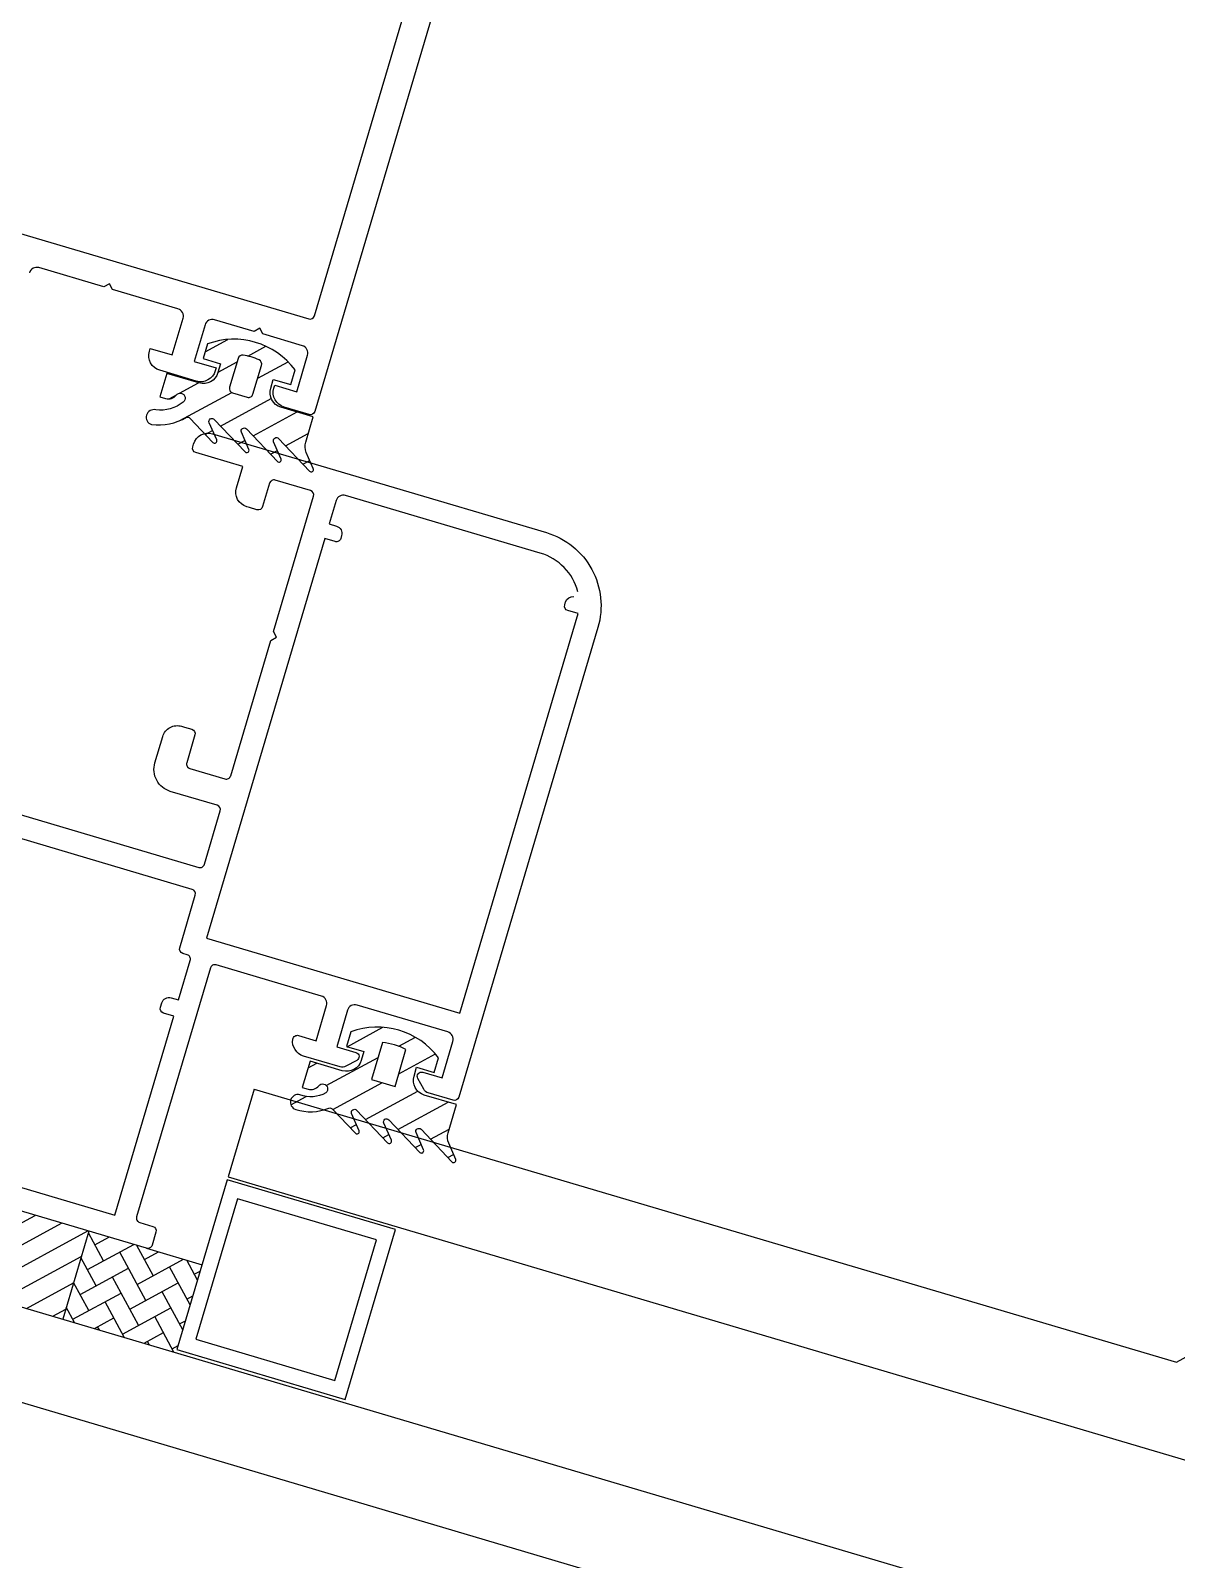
# Model space of a CAD drawing. Header units: millimetres. Extents: x 62878 to 70819, y -67946 to -61850.
# Drawn here: x 67146.35 to 67153.85, y -67059.01 to -67049 of the extents above; entities that cross this region are included whole.
import ezdxf

# ---------------------------------------------------------------- set-up
doc = ezdxf.new("R2010")
doc.units = ezdxf.units.MM
doc.layers.add('DOGRAMA', color=171, linetype='Continuous', lineweight=0)
doc.layers.add('DOĞRAMA-yeni', color=40, linetype='Continuous')
pattern_1 = [(28.49895813237898, (67042.62976604298, -67011.93218804909), (-0.075746416285702, 0.1395135940325284), [])]

# ---------------------------------------------------------------- blocks, each defined once
blk = doc.blocks.new('SPANDREL 96')
at = {"layer": 'DOĞRAMA-yeni', "color": 122, "lineweight": -2}
for p, q in [((46168.09042731566, 27267.56139388669), (46155.66801646232, 27274.3203663375)), ((46174.13256305647, 27269.3453769835), (46168.09042731568, 27267.56139388669)), ((46174.13256305647, 27269.34537698348), (46174.30246620854, 27268.76993548437)), ((46174.30246620854, 27268.76993548439), (46168.02197479446, 27266.91557619772)), ((46177.02076404241, 27268.32131884804), (46084.94526385426, 27241.10294336062)), ((46177.09476027798, 27267.71756015691), (46085.22044727582, 27240.55859141781))]:
    blk.add_line(p, q, dxfattribs=at)
for points in [[(46174.63660907429, 27267.63823386944), (46173.53367953432, 27267.31258616127), (46173.20520010696, 27268.42510639293), (46174.30812964695, 27268.75075410108)], [(46174.51238496577, 27267.70582359393), (46173.60126925881, 27267.43681026981), (46173.32942421549, 27268.35751666841), (46174.24053992245, 27268.62652999253)]]:
    blk.add_lwpolyline(points, close=True, dxfattribs=at)

msp = doc.modelspace()

# ---------------------------------------------------------------- hatches: boundary and pattern name
at = {"layer": 'DOGRAMA', "lineweight": -2}
h = msp.add_hatch(dxfattribs=at)
h.set_pattern_fill('ANSI31', color=256, scale=0.05, angle=343.5027534101681, style=0)
h.set_pattern_definition(pattern_1)
edge = h.paths.add_edge_path()
edge.add_arc((67148.24533224595, -67051.71974915873), 0.09999999974580966, 163.4989577821564, 203.4989577810826, ccw=False)
edge.add_line((67148.14945078935, -67051.69134588023), (67148.19861060905, -67051.52539618955))
edge.add_line((67148.19861060905, -67051.52539618955), (67147.9876714038, -67051.4629089778))
edge.add_arc((67148.01607468189, -67051.36702752115), 0.099999999682756, 163.4989580154679, 253.4989580154679, ccw=False)
edge.add_line((67147.92019322523, -67051.33862424306), (67147.93723519167, -67051.2810953689))
edge.add_line((67147.93723519167, -67051.2810953689), (67148.05229294038, -67051.31517930221))
edge.add_line((67148.05229294038, -67051.31517930221), (67148.08069621839, -67051.21929784524))
edge.add_arc((67147.67943873518, -67051.51761383995), 0.5000000005296562, 36.62906052805896, 110.3688558188233)
edge.add_line((67147.50540747556, -67051.04887817756), (67147.47700419853, -67051.14475963454))
edge.add_line((67147.47700419853, -67051.14475963454), (67147.59206194631, -67051.17884356783))
edge.add_line((67147.59206194631, -67051.17884356783), (67147.57501997895, -67051.23637244198))
edge.add_arc((67147.47913852209, -67051.20796916436), 0.09999999974582915, 253.49895830680612, 343.49895830443796, ccw=False)
edge.add_line((67147.45073524446, -67051.30385062123), (67147.23979603921, -67051.24136340946))
edge.add_line((67147.23979603921, -67051.24136340946), (67147.19449990997, -67051.39427036826))
edge.add_line((67147.19449990997, -67051.39427036826), (67147.23235332893, -67051.40548381033))
edge.add_arc((67147.25081545927, -67051.34316086359), 0.06499999959636212, 253.4989583545557, 321.9082938627825)
edge.add_arc((67147.32769941789, -67051.40342761826), 0.03268943080661234, -51.931321235910275, 141.9082933785945, ccw=False)
edge.add_arc((67147.19630164327, -67051.23996826627), 0.2424115891587994, 263.1896523856625, 308.6964247936393, ccw=False)
edge.add_arc((67147.15461892402, -67051.52899580458), 0.05002797740528022, 75.01356285801492, 252.5267991535097)
edge.add_arc((67147.18266766927, -67051.20743734823), 0.371781239950436, 263.3474586108441, 299.9989791003193)
edge.add_arc((67147.37600732704, -67051.5479713858), 0.02000000031047883, 43.49895848181279, 111.8846213860611, ccw=False)
edge.add_line((67147.39051506494, -67051.53420455779), (67147.54197655473, -67051.6938174776))
edge.add_arc((67147.55285735786, -67051.68349235688), 0.01499999982470047, 223.4989584411447, 383.4989584088496)
edge.add_line((67147.56661336755, -67051.67751137099), (67147.51751999147, -67051.56459872187))
edge.add_arc((67147.53586133818, -67051.55662407393), 0.02000000023103498, 43.49895809178088, 203.498958111858, ccw=False)
edge.add_line((67147.55036907611, -67051.54285724608), (67147.75291575905, -67051.75630468938))
edge.add_arc((67147.76379656266, -67051.74597956857), 0.01500000023314094, 223.4989574204548, 383.4989574447539)
edge.add_line((67147.77755257282, -67051.73999858275), (67147.72845919763, -67051.62708593316))
edge.add_arc((67147.74680054389, -67051.61911128536), 0.01999999974596903, 43.49895823152349, 203.498958261467, ccw=False)
edge.add_line((67147.76130828142, -67051.60534445781), (67147.96385496526, -67051.81879190066))
edge.add_arc((67147.9747357684, -67051.80846677993), 0.01499999983471715, 223.4989584814648, 383.4989584598241)
edge.add_line((67147.98849177809, -67051.80248579402), (67147.93939840197, -67051.68957314492))
edge.add_arc((67147.95773974873, -67051.68159849707), 0.020000000230454, 43.49895776686208, 203.4989577943748, ccw=False)
edge.add_line((67147.97224748673, -67051.66783166931), (67148.17479417051, -67051.88127911217))
edge.add_arc((67148.18567497413, -67051.87095399137), 0.01500000023314094, 223.4989574204548, 383.4989573716162)
edge.add_line((67148.1994309843, -67051.86497300556), (67148.15362551343, -67051.75962239737))
edge = h.paths.add_edge_path(flags=16)
edge.add_line((67147.7068617068, -67051.14338398939), (67147.65101914213, -67051.33189274))
edge.add_arc((67147.67978357943, -67051.3404137231), 0.030000000105247, 163.4989587781428, 253.4989587781428)
edge.add_line((67147.67126259633, -67051.3691781604), (67147.76714405285, -67051.3975814386))
edge.add_arc((67147.77566503617, -67051.36881700132), 0.03000000015329273, 253.4989583705367, 343.4989583784306)
edge.add_line((67147.80442947347, -67051.37733798464), (67147.8602720372, -67051.18882923423))
edge.add_arc((67147.8315076001, -67051.18030825078), 0.03000000000910807, 343.498958028089, 425.7325238663346)
edge.add_arc((67147.6794387344, -67051.51761383943), 0.4000000000810126, 65.73252394314848, 81.26539227902717)
edge.add_arc((67147.73562614353, -67051.15190497233), 0.02999999951080736, 81.26539292801311, 163.4989587634041)
h = msp.add_hatch(dxfattribs=at)
h.set_pattern_fill('ANSI31', color=256, scale=0.05, angle=343.5027534101681, style=0)
h.set_pattern_definition(pattern_1)
edge = h.paths.add_edge_path(flags=16)
edge.add_arc((67148.61821120093, -67056.02375317187), 0.3999999981222674, 61.96199898254302, 85.03591704826601)
edge.add_line((67148.6528236969, -67055.62525351865), (67148.58127062526, -67055.86679651152))
edge.add_line((67148.58127062526, -67055.86679651152), (67148.73468095568, -67055.91224175638))
edge.add_line((67148.73468095568, -67055.91224175638), (67148.80623402732, -67055.67069876353))
edge = h.paths.add_edge_path()
edge.add_arc((67148.61821120107, -67056.02375317451), 0.5000000005296562, 36.62906052805896, 110.3688558203866)
edge.add_line((67148.44417994143, -67055.55501751212), (67148.41577666343, -67055.6508989691))
edge.add_line((67148.41577666343, -67055.6508989691), (67148.5308344122, -67055.68498290263))
edge.add_line((67148.5308344122, -67055.68498290263), (67148.51379244484, -67055.74251177679))
edge.add_arc((67148.41791098808, -67055.71410849904), 0.0999999996812268, 253.4989582159127, 343.49895822390687, ccw=False)
edge.add_line((67148.38950771032, -67055.8099899558), (67148.17856850507, -67055.74750274424))
edge.add_line((67148.17856850507, -67055.74750274424), (67148.12744260492, -67055.92008936692))
edge.add_line((67148.12744260492, -67055.92008936692), (67148.16529602389, -67055.93130280904))
edge.add_arc((67148.1837581542, -67055.86897986231), 0.06499999957827629, 253.4989583632112, 321.9082938750597)
edge.add_arc((67148.26064211283, -67055.92924661693), 0.03268943080011025, -51.93132123155738, 141.9082934344765, ccw=False)
edge.add_arc((67148.18293553933, -67055.78141068343), 0.1992591633587263, 249.1492724067462, 299.41517956592145, ccw=False)
edge.add_arc((67148.09907557785, -67056.01594692498), 0.05002797750367895, 75.01356288818248, 252.5267991726415)
edge.add_arc((67148.18097202871, -67055.75518804527), 0.323345040848002, 252.5583109051315, 291.8846210601138)
edge.add_arc((67148.30895002194, -67056.0737903845), 0.02000000035098859, 43.49895848490161, 111.88462133944469, ccw=False)
edge.add_line((67148.32345775986, -67056.06002355646), (67148.47491924964, -67056.2196364763))
edge.add_arc((67148.48580005277, -67056.20931135557), 0.01499999982470047, 223.4989584411447, 383.4989584376609)
edge.add_line((67148.49955606248, -67056.20333036967), (67148.45046268636, -67056.09041772057))
edge.add_arc((67148.46880403264, -67056.08244307253), 0.01999999986549632, 43.49895880145141, 203.4989588399158, ccw=False)
edge.add_line((67148.48331177013, -67056.06867624476), (67148.685858454, -67056.28212368781))
edge.add_arc((67148.69673925714, -67056.27179856709), 0.01499999982470047, 223.4989584411447, 383.4989584598241)
edge.add_line((67148.71049526683, -67056.26581758118), (67148.66140189258, -67056.15290493185))
edge.add_arc((67148.67974323881, -67056.14493028405), 0.01999999973262395, 43.49895826176362, 203.4989582780894, ccw=False)
edge.add_line((67148.69425097635, -67056.13116345649), (67148.8967976602, -67056.34461089934))
edge.add_arc((67148.90767846329, -67056.3342857785), 0.01499999987316664, 223.498958878488, 383.4989588166454)
edge.add_line((67148.92143447298, -67056.32830479249), (67148.8723410969, -67056.2153921436))
edge.add_arc((67148.89068244363, -67056.20741749577), 0.02000000019796151, 43.49895773662212, 203.4989577893888, ccw=False)
edge.add_line((67148.90519018163, -67056.19365066802), (67149.10773686547, -67056.40709811087))
edge.add_arc((67149.1186176686, -67056.39677299015), 0.01499999982470047, 223.4989584411447, 383.4989584598241)
edge.add_line((67149.1323736783, -67056.39079200424), (67149.08656820835, -67056.28544139604))
edge.add_arc((67149.17827494038, -67056.24556815614), 0.09999999979687857, 163.4989585566948, 203.4989585593319, ccw=False)
edge.add_line((67149.08239348335, -67056.21716487892), (67149.1373830749, -67056.03153552412))
edge.add_line((67149.1373830749, -67056.03153552412), (67148.92644386963, -67055.9690483126))
edge.add_arc((67148.95484714786, -67055.87316685583), 0.0999999998357089, 163.498957962465, 253.4989579544708, ccw=False)
edge.add_line((67148.85896569109, -67055.84476357761), (67148.87600765753, -67055.78723470347))
edge.add_line((67148.87600765753, -67055.78723470347), (67148.99106540627, -67055.82131863675))
edge.add_line((67148.99106540627, -67055.82131863675), (67149.01946868427, -67055.72543717979))
h = msp.add_hatch(dxfattribs=at)
h.set_pattern_fill('ANSI31', color=256, scale=0.03999999999999999, angle=343.5027534101681, style=0)
h.set_pattern_definition([(28.49895813237898, (67023.1658302692, -67006.16632261807), (-0.06059713302856166, 0.1116108752260227), [])])
h.paths.add_polyline_path([(67146.4559894191, -67056.80947145614, -0.4142135623420975), (67146.43743292033, -67056.7752931539), (67145.18857694337, -67056.40534045812, -0.1532309010706403), (67144.92227581798, -67056.95222592227), (67146.29338065363, -67057.35839279728)])
h.paths.add_polyline_path([(67146.7289338047, -67056.86164541519), (67146.49016772184, -67056.79091495661, -0.4142135623575963), (67146.4559894191, -67056.80947145614), (67146.29338065363, -67057.35839279728), (67146.55851413585, -67057.43693415735)])
h = msp.add_hatch(dxfattribs=at)
h.set_pattern_fill('AR-HBONE', color=256, scale=0.03, angle=343.5027534101681, style=0)
h.set_pattern_definition([(118.4989581323789, (67161.60099517173, -67023.9097756404), (0.04820196113145938, 0.1627162282720481), [0.3599999999999994, -0.1199999999999999]), (28.49895813237898, (67161.54373803828, -67023.80431654573), (0.04820196113145938, 0.1627162282720481), [0.3599999999999985, -0.1199999999999997])])
h.paths.add_polyline_path([(67147.23085197742, -67057.01033027926), (67147.47055561969, -67057.08133847422), (67147.30013595175, -67057.65662721636), (67146.55851413585, -67057.43693415735), (67146.7289338047, -67056.86164541519)])

# ---------------------------------------------------------------- linework, layer by layer
for p, q in [((67146.7289338047, -67056.86164541519), (67146.55851413585, -67057.43693415735)), ((67146.7289338047, -67056.86164541519), (67146.55851413585, -67057.43693415735)), ((67147.10620608303, -67056.97340601783), (67147.47055561969, -67057.08133847422))]:
    msp.add_line(p, q, dxfattribs=at)
at = {"layer": 'DOGRAMA', "lineweight": -2, "ltscale": 0.5}
msp.add_lwpolyline([(67150.34830158684, -67043.63491597063), (67150.44771306025, -67043.29933087072), (67150.97885435924, -67041.50634762475, 0.4142135623730953), (67150.95861090408, -67041.46906220411), (67146.56724017323, -67040.16819207235, 0.4142135623730951), (67146.52995475353, -67040.18843552632), (67145.99881345453, -67041.98141877251), (67145.89940198208, -67042.31700387197), (67143.75779482158, -67049.54646573114, 0.4142135623730951), (67143.77803827485, -67049.58375115154), (67148.16940900672, -67050.88462128333, 0.4142135623722071), (67148.20669442734, -67050.86437782935)], format="xyb", close=True, dxfattribs=at)
for points in [[(67151.20256688117, -67041.38488690251), (67148.20886138207, -67051.4907924719, -0.4142135623732619), (67148.17157596143, -67051.5110359259), (67148.00857748446, -67051.46275035312, -0.4142135623730951), (67147.94109930497, -67051.33846561816), (67147.94677996074, -67051.31928932684), (67148.09060214646, -67051.36189424382), (67148.1616103419, -67051.12219060112, 0.4142135623730951), (67148.12787125217, -67051.06004823364), (67147.86899131772, -67050.98335938313), (67147.84874786442, -67050.9460739625), (67147.81146244379, -67050.96631741626), (67147.55258251028, -67050.88962856575, 0.4142135623730951), (67147.49044014252, -67050.92336765546), (67147.41943194807, -67051.16307129769), (67147.56325413281, -67051.2056762149), (67147.55757347704, -67051.2248525062, -0.4142135623728953), (67147.43328874253, -67051.29233068544), (67147.19358509939, -67051.22132249027, -0.4142135623729619), (67147.12610692086, -67051.09703775529), (67147.13178757663, -67051.07786146372), (67147.27560976234, -67051.12046638096), (67147.34661795685, -67050.88076273826, 0.4142135623731395), (67147.31287886709, -67050.818620371), (67146.88442391992, -67050.69169775871), (67146.86418046665, -67050.65441233806), (67146.82689504605, -67050.67465579184), (67146.4020050255, -67050.54878923013, 0.4142135623730951), (67146.33986265873, -67050.5825283194)], [(67145.70405565019, -67053.96108562227), (67147.44909816905, -67054.47802528179, 0.4142135623730951), (67147.48638358878, -67054.45778182827), (67147.59005555356, -67054.10781450989, 0.4142135623730951), (67147.5698120993, -67054.07052908948), (67147.26299143756, -67053.97963859976, -0.4142135623730951), (67147.16177416928, -67053.7932114973), (67147.21290006852, -67053.62062487486, -0.4142135623730951), (67147.337184804, -67053.55314669565), (67147.35636109622, -67053.55882735118), (67147.40430182358, -67053.57302899018, -0.4142135623730951), (67147.42454527775, -67053.61031441057), (67147.37057904969, -67053.79248917937, 0.4142135623730951), (67147.39082250392, -67053.82977459976), (67147.6209380005, -67053.89794246684, 0.4142135623730951), (67147.65822342108, -67053.87769901285), (67147.92095374223, -67052.99079553563), (67147.9582391619, -67052.97055208213), (67147.93799570863, -67052.9332666615), (67148.20072603071, -67052.04636318404, 0.4142135623730951), (67148.18048257651, -67052.00907776342), (67147.95036707993, -67051.94090989635, 0.4142135623730951), (67147.9130816593, -67051.96115334987), (67147.86763641395, -67052.11456368145, -0.4142135623730951), (67147.83035099329, -67052.1348071352), (67147.78241026509, -67052.1206054962), (67147.76323397376, -67052.11492484019, -0.4142135623730951), (67147.69575579427, -67051.99064010545), (67147.73694054733, -67051.85161199278), (67147.43011988552, -67051.76072150307, -0.4142135623730951), (67147.40987643134, -67051.72343608266), (67147.41555708804, -67051.70425979137, -0.4142135623730951), (67147.53984182252, -67051.63678161213), (67149.72593904231, -67052.28437635025, -0.4142135623730951), (67150.06332993778, -67052.90580002533), (67149.15158471436, -67055.98359479562, -0.4142135623730951), (67149.11429929378, -67056.00383824915), (67148.95198157523, -67055.95575433994, -0.1991096956269791), (67148.92224856034, -67055.93166714795), (67148.8837387631, -67055.86073784974, -0.6680969080520953), (67148.91662815795, -67055.82012693769), (67149.0429136244, -67055.85753689497), (67149.11392181984, -67055.61783325275, 0.4142135623730951), (67149.0801827301, -67055.55569088501), (67148.48571769596, -67055.37959056134, 0.4142135623730951), (67148.42357532919, -67055.41332965106), (67148.35256713377, -67055.6530332935), (67148.47886219001, -67055.69044609129, -0.6680969080520438), (67148.48432537864, -67055.74241831421), (67148.4133960795, -67055.78092811101, -0.1989616347782854), (67148.37533131629, -67055.78493134558), (67148.13561808525, -67055.71392031036, -0.3728392455561729), (67148.0650676706, -67055.60362482148, -0.4568501953068724), (67148.10327534587, -67055.57918477089), (67148.21833309461, -67055.6132687042), (67148.28650096121, -67055.38315320763, 0.4142135623730951), (67148.25276187243, -67055.32101083992), (67147.56241538178, -67055.11650723846, 0.4142135623730951), (67147.52512996114, -67055.13675069221), (67147.0422742354, -67056.76673546163, 0.4142135623730951), (67147.0625176887, -67056.80402088202), (67147.14881100046, -67056.82958383235, -0.4142135623730951), (67147.16905445376, -67056.86686925298), (67147.14349150367, -67056.95316256405, -0.4142135623730951), (67147.10620608303, -67056.97340601783), (67145.12145992287, -67056.38545816358, -0.4142135623730951)], [(67149.93207045284, -67052.67216972185, 0.2621398995659221), (67149.6861744537, -67052.41861039007), (67148.41095107459, -67052.0408467928, 0.4142135623730951), (67148.3488087078, -67052.07458588279), (67148.30336346247, -67052.2279962139), (67148.35130419163, -67052.24219785267, -0.4142135623730951), (67148.38504328046, -67052.30434022016), (67148.37936262463, -67052.32351651168, -0.4142135623730951), (67148.34207720496, -67052.34375996544), (67148.27496018447, -67052.32387767087), (67147.49955069614, -67054.94144144734), (67149.15829990228, -67055.43281815654), (67149.9337093906, -67052.81525438007), (67149.86659237108, -67052.79537208531, -0.4142135623730951), (67149.84634891685, -67052.75808666467), (67149.85202957262, -67052.73891037337, -0.3618128521052944), (67149.90525238898, -67052.70339179946)]]:
    msp.add_lwpolyline(points, format="xyb", dxfattribs=at)
at = {"layer": 'DOGRAMA', "lineweight": -2}
for points in [[(67148.15362551343, -67051.75962239737, -0.176326980708443), (67148.14945078935, -67051.69134588023), (67148.19861060905, -67051.52539618955), (67147.9876714038, -67051.4629089778, -0.4142135623726288), (67147.92019322523, -67051.33862424306), (67147.93723519167, -67051.2810953689), (67148.05229294038, -67051.31517930221), (67148.08069621839, -67051.21929784524, 0.3333333333332321), (67147.50540747556, -67051.04887817756), (67147.47700419853, -67051.14475963454), (67147.59206194631, -67051.17884356783), (67147.57501997895, -67051.23637244198, -0.4142135623730951), (67147.45073524446, -67051.30385062123), (67147.23979603921, -67051.24136340946), (67147.19449990997, -67051.39427036826), (67147.23235332893, -67051.40548381033, 0.3076847592325163), (67147.30197204059, -67051.38326079046, -1.128701775594264), (67147.3478559039, -67051.42916309876, -0.2012120834862478), (67147.16755567807, -67051.48066942547, 0.9785310008383128), (67147.13959753947, -67051.57671536585, 0.1612998685773607), (67147.3685525523, -67051.52941265884, -0.3075716929248266), (67147.39051506494, -67051.53420455779), (67147.54197655473, -67051.6938174776, 0.8390996311771568), (67147.56661336755, -67051.67751137099), (67147.51751999147, -67051.56459872187, -0.8390996311749109), (67147.55036907611, -67051.54285724608), (67147.75291575905, -67051.75630468938, 0.8390996311813727), (67147.77755257282, -67051.73999858275), (67147.72845919763, -67051.62708593316, -0.8390996311751685), (67147.76130828142, -67051.60534445781), (67147.96385496526, -67051.81879190066, 0.8390996311750223), (67147.98849177809, -67051.80248579402), (67147.93939840197, -67051.68957314492, -0.8390996311790603), (67147.97224748673, -67051.66783166931), (67148.17479417051, -67051.88127911217, 0.8390996311813727), (67148.1994309843, -67051.86497300556)], [(67147.7068617068, -67051.14338398939), (67147.65101914213, -67051.33189274, 0.414213562374205), (67147.67126259633, -67051.3691781604), (67147.76714405285, -67051.3975814386, 0.4142135623730951), (67147.80442947347, -67051.37733798464), (67147.8602720372, -67051.18882923423, 0.3750467088372598), (67147.84383750818, -67051.15295914901, 0.0678788880673013), (67147.74018187897, -67051.1222529025, 0.3750467088370437)], [(67149.01946868427, -67055.72543717979, 0.3333333333332296), (67148.44417994143, -67055.55501751212), (67148.41577666343, -67055.6508989691), (67148.5308344122, -67055.68498290263), (67148.51379244484, -67055.74251177679, -0.4142135623730951), (67148.38950771032, -67055.8099899558), (67148.17856850507, -67055.74750274424), (67148.12744260492, -67055.92008936692), (67148.16529602389, -67055.93130280904, 0.3076847592325949), (67148.23491473551, -67055.90907978915, -1.128701775595035), (67148.28079859886, -67055.95498209744, -0.2229122392588673), (67148.1120123319, -67055.96762054577, 0.9785310008372164), (67148.08405419328, -67056.06366648636, 0.1732976222504512), (67148.3014952472, -67056.0552316575, -0.3075716929246892), (67148.32345775986, -67056.06002355646), (67148.47491924964, -67056.2196364763, 0.8390996311771624), (67148.49955606248, -67056.20333036967), (67148.45046268636, -67056.09041772057, -0.8390996311772869), (67148.48331177013, -67056.06867624476), (67148.685858454, -67056.28212368781, 0.8390996311771624), (67148.71049526683, -67056.26581758118), (67148.66140189258, -67056.15290493185, -0.839099631177325), (67148.69425097635, -67056.13116345649), (67148.8967976602, -67056.34461089934, 0.8390996311769768), (67148.92143447298, -67056.32830479249), (67148.8723410969, -67056.2153921436, -0.8390996311770358), (67148.90519018163, -67056.19365066802), (67149.10773686547, -67056.40709811087, 0.8390996311781366), (67149.1323736783, -67056.39079200424), (67149.08656820835, -67056.28544139604, -0.1763269807084491), (67149.08239348335, -67056.21716487892), (67149.1373830749, -67056.03153552412), (67148.92644386963, -67055.9690483126, -0.4142135623728453), (67148.85896569109, -67055.84476357761), (67148.87600765753, -67055.78723470347), (67148.99106540627, -67055.82131863675)], [(67148.80623402732, -67055.67069876353, 0.1010205144335734), (67148.6528236969, -67055.62525351865), (67148.58127062526, -67055.86679651152), (67148.73468095568, -67055.91224175638)], [(67148.80623402732, -67055.67069876353, 0.1010205144335734), (67148.6528236969, -67055.62525351865), (67148.58127062526, -67055.86679651152), (67148.73468095568, -67055.91224175638)]]:
    msp.add_lwpolyline(points, format="xyb", close=True, dxfattribs=at)
at = {"layer": 'DOGRAMA', "linetype": 'ByBlock', "lineweight": -2}
msp.add_lwpolyline([(67145.65306027135, -67056.38649269567), (67146.89951921167, -67056.75573530949), (67147.28580379189, -67055.45174749386), (67147.21868677234, -67055.43186519956, -0.4142135623730951), (67147.19844331907, -67055.39457977893), (67147.20696430272, -67055.36581534198, -0.4142135623730951), (67147.26910666951, -67055.33207625247), (67147.31704739871, -67055.34627789147), (67147.39373624898, -67055.08739795748, 0.4142135623730951), (67147.37349279475, -67055.05011253686), (67147.34472835783, -67055.0415915534, -0.4142135623730951), (67147.32448490453, -67055.004306133), (67147.42673670492, -67054.65913288765, 0.4142135623730951), (67147.40649325165, -67054.62184746728), (67146.18879874735, -67054.2611258369, 0.4142135623730951)], format="xyb", dxfattribs=at)

# ---------------------------------------------------------------- block references
at = {"layer": 'DOĞRAMA-yeni', "xscale": -1, "rotation": 359.9612925110064}
msp.add_blockref('SPANDREL 96', (113303.5107586836, -94356.46327392886), dxfattribs=at)

doc.saveas('drawing.dxf')
